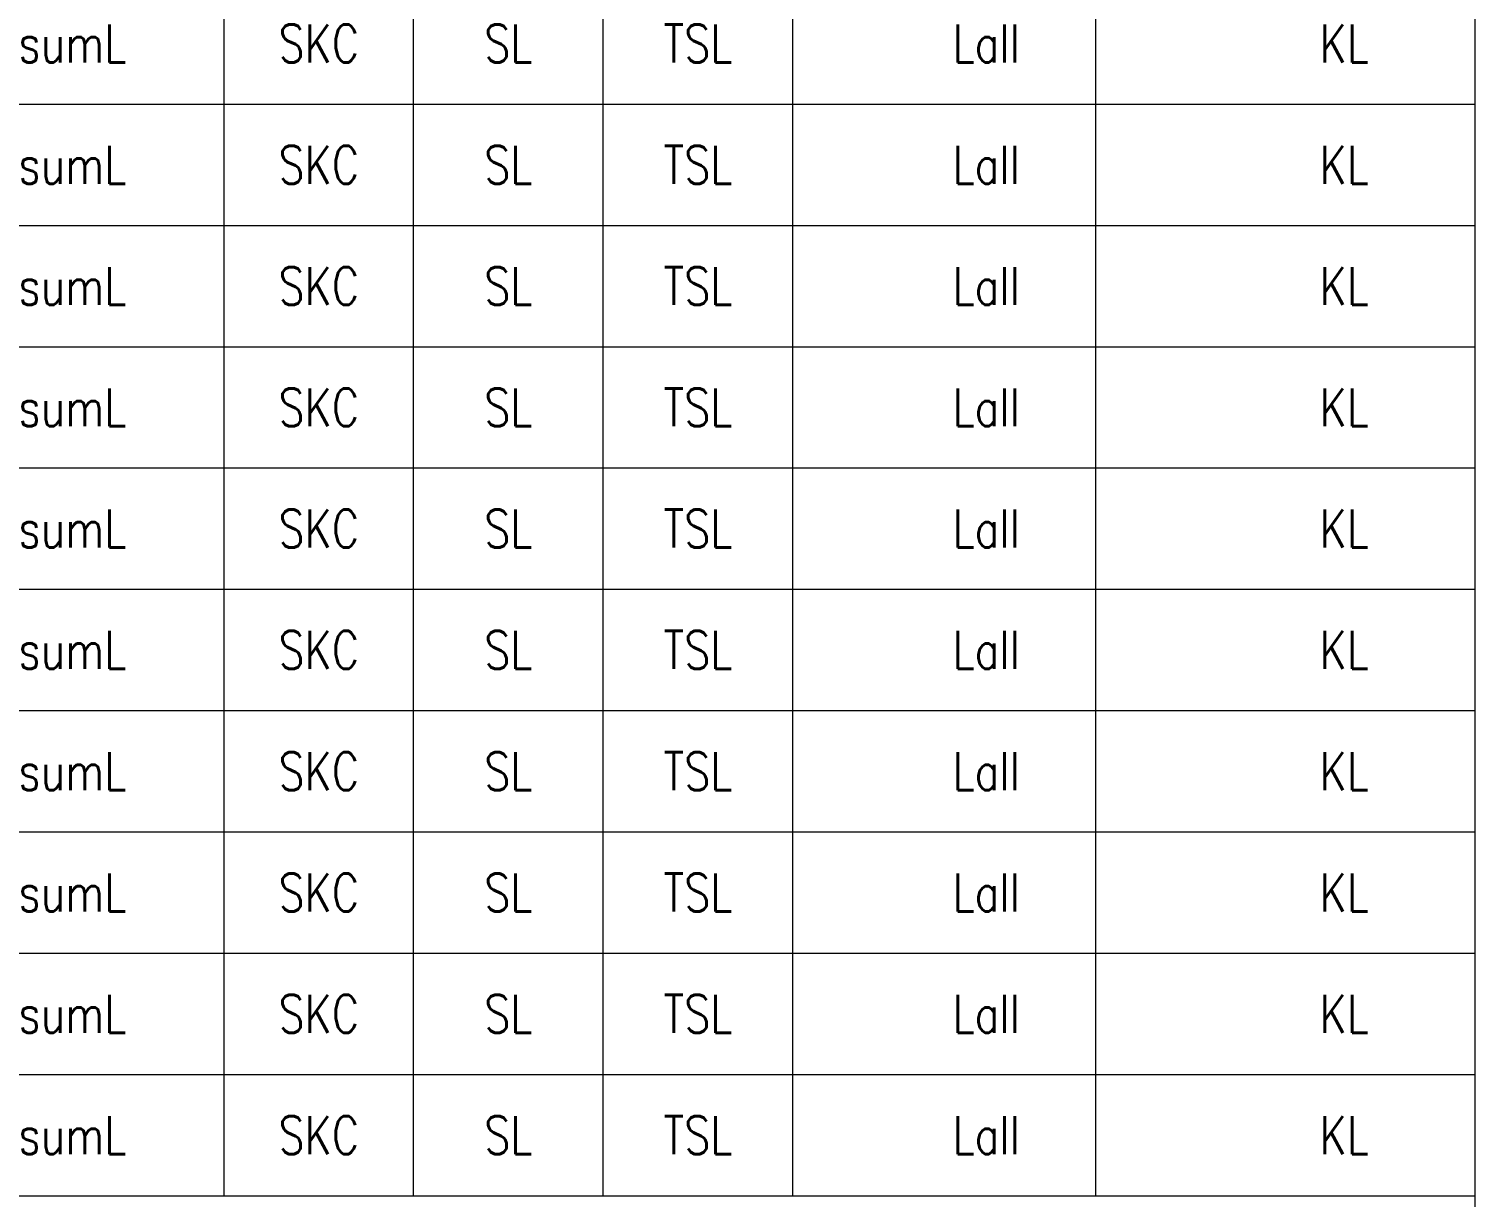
# Model space of a CAD drawing. Header units: millimetres. Extents: x -10345 to 59139, y 0 to 23011.
# Drawn here: x 19756.6 to 19852, y 5826.2 to 5903.2 of the extents above; entities that cross this region are included whole.
import ezdxf
from ezdxf.enums import TextEntityAlignment as Align

# ---------------------------------------------------------------- set-up
doc = ezdxf.new("R2010")
doc.units = ezdxf.units.MM
doc.layers.add('DCE_BaoBeTong', color=2, linetype='Continuous', lineweight=20)
doc.layers.add('Dce_text', color=2, linetype='Continuous', lineweight=30)
doc.styles.add('Dce_Text', font='simplex.shx', dxfattribs={"width": 0.8, "bigfont": 'vtxt.shx'})

# ---------------------------------------------------------------- blocks, each defined once
blk = doc.blocks.new('TK3R1')
at = {"layer": 'DCE_BaoBeTong'}
for p, q in [((110, -8), (110, 0)), ((122.5, -8), (122.5, 0)), ((135, -8), (135, 0)), ((147.5, -8), (147.5, 0)), ((167.5, -8), (167.5, 0))]:
    blk.add_line(p, q, dxfattribs=at)
blk.add_lwpolyline([(15, -8), (25, -8), (75, -8), (90, -8), (122.5, -8), (135, -8), (147.5, -8), (167.5, -8), (192.5, -8), (192.5, 0)], dxfattribs=at)
at = {"layer": 'Dce_text', "color": 2, "style": 'Dce_Text', "width": 0.8, "flags": 4}
for tag, p in [('SH', (20, -4)), ('L1', (49.795, -4)), ('DK', (82.5, -4)), ('sumL', (100, -4)), ('SKC', (116.25, -4)), ('SL', (128.75, -4))]:
    blk.add_attdef(tag, text='', height=2.5, dxfattribs=at).set_placement(p, align=Align.MIDDLE_CENTER)
blk.add_attdef('L2', text='', height=2.5, dxfattribs=at).set_placement((67.258, -4), align=Align.MIDDLE_LEFT)
at = {"layer": 'Dce_text', "color": 2, "style": 'Dce_Text', "width": 0.8}
blk.add_attdef('TSL', text='', height=2.5, dxfattribs=at).set_placement((141.25, -4), align=Align.MIDDLE_CENTER)
at = {"layer": 'Dce_text', "color": 2, "style": 'Dce_Text', "width": 0.8, "flags": 4}
for tag, p in [('Lall', (162.5, -4)), ('KL', (185.5, -4))]:
    blk.add_attdef(tag, text='', height=2.5, dxfattribs=at).set_placement(p, align=Align.MIDDLE_RIGHT)
blk = doc.blocks.new('TK5R1')
at = {"layer": 'DCE_BaoBeTong'}
for p, q in [((110, -8), (110, 0)), ((122.5, -8), (122.5, 0)), ((135, -8), (135, 0)), ((147.5, -8), (147.5, 0)), ((167.5, -8), (167.5, 0))]:
    blk.add_line(p, q, dxfattribs=at)
blk.add_lwpolyline([(15, -8), (25, -8), (75, -8), (90, -8), (122.5, -8), (135, -8), (147.5, -8), (167.5, -8), (192.5, -8), (192.5, 0)], dxfattribs=at)
at = {"layer": 'Dce_text', "color": 2, "style": 'Dce_Text', "width": 0.8, "flags": 4}
for tag, p in [('SH', (20, -4)), ('L2', (50, -4)), ('DK', (82.5, -4)), ('sumL', (100, -4)), ('SKC', (116.25, -4)), ('SL', (128.75, -4))]:
    blk.add_attdef(tag, text='', height=2.5, dxfattribs=at).set_placement(p, align=Align.MIDDLE_CENTER)
for tag, p in [('L1', (32.59, -4)), ('Lall', (162.5, -4)), ('KL', (185.5, -4))]:
    blk.add_attdef(tag, text='', height=2.5, dxfattribs=at).set_placement(p, align=Align.MIDDLE_RIGHT)
at = {"layer": 'Dce_text', "color": 2, "style": 'Dce_Text', "width": 0.8}
blk.add_attdef('TSL', text='', height=2.5, dxfattribs=at).set_placement((141.25, -4), align=Align.MIDDLE_CENTER)
blk = doc.blocks.new('TK6R1')
at = {"layer": 'DCE_BaoBeTong'}
for p, q in [((110, -8), (110, 0)), ((122.5, -8), (122.5, 0)), ((135, -8), (135, 0)), ((147.5, -8), (147.5, 0)), ((167.5, -8), (167.5, 0))]:
    blk.add_line(p, q, dxfattribs=at)
blk.add_lwpolyline([(15, -8), (25, -8), (75, -8), (90, -8), (122.5, -8), (135, -8), (147.5, -8), (167.5, -8), (192.5, -8), (192.5, 0)], dxfattribs=at)
at = {"layer": 'Dce_text', "color": 2, "style": 'Dce_Text', "width": 0.8, "flags": 4}
for tag, p in [('SH', (20, -4)), ('L1', (50, -4)), ('DK', (82.5, -4)), ('sumL', (100, -4)), ('SKC', (116.25, -4)), ('SL', (128.75, -4))]:
    blk.add_attdef(tag, text='', height=2.5, dxfattribs=at).set_placement(p, align=Align.MIDDLE_CENTER)
blk.add_attdef('L2', text='', height=2.5, dxfattribs=at).set_placement((67.456, -4), align=Align.MIDDLE_LEFT)
at = {"layer": 'Dce_text', "color": 2, "style": 'Dce_Text', "width": 0.8}
blk.add_attdef('TSL', text='', height=2.5, dxfattribs=at).set_placement((141.25, -4), align=Align.MIDDLE_CENTER)
at = {"layer": 'Dce_text', "color": 2, "style": 'Dce_Text', "width": 0.8, "flags": 4}
for tag, p in [('Lall', (162.5, -4)), ('KL', (185.5, -4))]:
    blk.add_attdef(tag, text='', height=2.5, dxfattribs=at).set_placement(p, align=Align.MIDDLE_RIGHT)
blk = doc.blocks.new('TK2R1')
at = {"layer": 'DCE_BaoBeTong'}
for p, q in [((110, -8), (110, 0)), ((122.5, -8), (122.5, 0)), ((135, -8), (135, 0)), ((147.5, -8), (147.5, 0)), ((167.5, -8), (167.5, 0))]:
    blk.add_line(p, q, dxfattribs=at)
blk.add_lwpolyline([(15, -8), (25, -8), (75, -8), (90, -8), (122.5, -8), (135, -8), (147.5, -8), (167.5, -8), (192.5, -8), (192.5, 0)], dxfattribs=at)
at = {"layer": 'Dce_text', "color": 2, "style": 'Dce_Text', "width": 0.8, "flags": 4}
for tag, p in [('SH', (20, -4)), ('DK', (82.5, -4)), ('sumL', (100, -4)), ('SKC', (116.25, -4)), ('SL', (128.75, -4)), ('L2', (50, -4.259))]:
    blk.add_attdef(tag, text='', height=2.5, dxfattribs=at).set_placement(p, align=Align.MIDDLE_CENTER)
for tag, p in [('L1', (33.18, -4)), ('Lall', (162.5, -4)), ('KL', (185.5, -4))]:
    blk.add_attdef(tag, text='', height=2.5, dxfattribs=at).set_placement(p, align=Align.MIDDLE_RIGHT)
at = {"layer": 'Dce_text', "color": 2, "style": 'Dce_Text', "width": 0.8}
blk.add_attdef('TSL', text='', height=2.5, dxfattribs=at).set_placement((141.25, -4), align=Align.MIDDLE_CENTER)
blk = doc.blocks.new('TK1R1')
at = {"layer": 'DCE_BaoBeTong'}
for p, q in [((110, -8), (110, 0)), ((122.5, -8), (122.5, 0)), ((135, -8), (135, 0)), ((147.5, -8), (147.5, 0)), ((167.5, -8), (167.5, 0))]:
    blk.add_line(p, q, dxfattribs=at)
blk.add_lwpolyline([(15, -8), (25, -8), (75, -8), (90, -8), (122.5, -8), (135, -8), (147.5, -8), (167.5, -8), (192.5, -8), (192.5, 0)], dxfattribs=at)
at = {"layer": 'Dce_text', "color": 2, "style": 'Dce_Text', "width": 0.8, "flags": 4}
for tag, p in [('SH', (20, -4)), ('L', (50, -4)), ('DK', (82.5, -4)), ('sumL', (100, -4)), ('SKC', (116.25, -4)), ('SL', (128.75, -4))]:
    blk.add_attdef(tag, text='', height=2.5, dxfattribs=at).set_placement(p, align=Align.MIDDLE_CENTER)
at = {"layer": 'Dce_text', "color": 2, "style": 'Dce_Text', "width": 0.8}
blk.add_attdef('TSL', text='', height=2.5, dxfattribs=at).set_placement((141.25, -4), align=Align.MIDDLE_CENTER)
at = {"layer": 'Dce_text', "color": 2, "style": 'Dce_Text', "width": 0.8, "flags": 4}
for tag, p in [('Lall', (162.5, -4)), ('KL', (185.5, -4))]:
    blk.add_attdef(tag, text='', height=2.5, dxfattribs=at).set_placement(p, align=Align.MIDDLE_RIGHT)
blk = doc.blocks.new('TK7')
at = {"layer": 'DCE_BaoBeTong'}
for p, q in [((0, -8), (0, 0)), ((110, -8), (110, 0)), ((122.5, -8), (122.5, 0)), ((135, -8), (135, 0)), ((147.5, -8), (147.5, 0)), ((167.5, -8), (167.5, 0))]:
    blk.add_line(p, q, dxfattribs=at)
blk.add_lwpolyline([(15, -8), (25, -8), (75, -8), (90, -8), (122.5, -8), (135, -8), (147.5, -8), (167.5, -8), (192.5, -8), (192.5, 0)], dxfattribs=at)
at = {"layer": 'Dce_text', "color": 2, "style": 'Dce_Text', "width": 0.8, "flags": 4}
for tag, p in [('SH', (20, -4)), ('L2', (50, -4)), ('DK', (82.5, -4)), ('sumL', (100, -4)), ('SKC', (116.25, -4)), ('SL', (128.75, -4))]:
    blk.add_attdef(tag, text='', height=2.5, dxfattribs=at).set_placement(p, align=Align.MIDDLE_CENTER)
for tag, p in [('L1', (32.684, -4)), ('Lall', (162.5, -4)), ('KL', (185.5, -4))]:
    blk.add_attdef(tag, text='', height=2.5, dxfattribs=at).set_placement(p, align=Align.MIDDLE_RIGHT)
blk.add_attdef('L3', text='', height=2.5, dxfattribs=at).set_placement((67.533, -4), align=Align.MIDDLE_LEFT)
at = {"layer": 'Dce_text', "color": 2, "style": 'Dce_Text', "width": 0.8}
blk.add_attdef('TSL', text='', height=2.5, dxfattribs=at).set_placement((141.25, -4), align=Align.MIDDLE_CENTER)
blk = doc.blocks.new('TK8')
at = {"layer": 'DCE_BaoBeTong'}
for p, q in [((0, -8), (0, 0)), ((110, -8), (110, 0)), ((122.5, -8), (122.5, 0)), ((135, -8), (135, 0)), ((147.5, -8), (147.5, 0)), ((167.5, -8), (167.5, 0))]:
    blk.add_line(p, q, dxfattribs=at)
blk.add_lwpolyline([(15, -8), (25, -8), (75, -8), (90, -8), (122.5, -8), (135, -8), (147.5, -8), (167.5, -8), (192.5, -8), (192.5, 0)], dxfattribs=at)
at = {"layer": 'Dce_text', "color": 2, "style": 'Dce_Text', "width": 0.8, "flags": 4}
for tag, p in [('SH', (20, -4)), ('L', (49.792, -4)), ('DK', (82.5, -4)), ('sumL', (100, -4)), ('SKC', (116.25, -4)), ('SL', (128.75, -4))]:
    blk.add_attdef(tag, text='', height=2.5, dxfattribs=at).set_placement(p, align=Align.MIDDLE_CENTER)
at = {"layer": 'Dce_text', "color": 2, "style": 'Dce_Text', "width": 0.8}
blk.add_attdef('TSL', text='', height=2.5, dxfattribs=at).set_placement((141.25, -4), align=Align.MIDDLE_CENTER)
at = {"layer": 'Dce_text', "color": 2, "style": 'Dce_Text', "width": 0.8, "flags": 4}
for tag, p in [('Lall', (162.5, -4)), ('KL', (185.5, -4))]:
    blk.add_attdef(tag, text='', height=2.5, dxfattribs=at).set_placement(p, align=Align.MIDDLE_RIGHT)
at = {"layer": 'Dce_text', "color": 2, "style": 'Dce_Text', "width": 0.8}
blk.add_attdef('M1', text='', height=2.5, dxfattribs=at).set_placement((32.502, -4.356), align=Align.MIDDLE_RIGHT)
blk.add_attdef('M2', text='', height=2.5, dxfattribs=at).set_placement((67.686, -4.356), align=Align.MIDDLE_LEFT)
blk = doc.blocks.new('TK9')
at = {"layer": 'DCE_BaoBeTong'}
for p, q in [((0, -8), (0, 0)), ((110, -8), (110, 0)), ((122.5, -8), (122.5, 0)), ((135, -8), (135, 0)), ((147.5, -8), (147.5, 0)), ((167.5, -8), (167.5, 0))]:
    blk.add_line(p, q, dxfattribs=at)
blk.add_lwpolyline([(15, -8), (25, -8), (75, -8), (90, -8), (122.5, -8), (135, -8), (147.5, -8), (167.5, -8), (192.5, -8), (192.5, 0)], dxfattribs=at)
at = {"layer": 'Dce_text', "color": 2, "style": 'Dce_Text', "width": 0.8, "flags": 4}
for tag, p in [('SH', (20, -4)), ('DK', (82.5, -4)), ('sumL', (100, -4)), ('SKC', (116.25, -4)), ('SL', (128.75, -4))]:
    blk.add_attdef(tag, text='', height=2.5, dxfattribs=at).set_placement(p, align=Align.MIDDLE_CENTER)
at = {"layer": 'Dce_text', "color": 2, "style": 'Dce_Text', "width": 0.8}
for tag, p in [('L1', (49.341, -3.756)), ('TSL', (141.25, -4))]:
    blk.add_attdef(tag, text='', height=2.5, dxfattribs=at).set_placement(p, align=Align.MIDDLE_CENTER)
blk.add_attdef('L2', text='', height=2.5, dxfattribs=at).set_placement((58.471, -3.756), align=Align.MIDDLE_LEFT)
at = {"layer": 'Dce_text', "color": 2, "style": 'Dce_Text', "width": 0.8, "flags": 4}
for tag, p in [('Lall', (162.5, -4)), ('KL', (185.5, -4))]:
    blk.add_attdef(tag, text='', height=2.5, dxfattribs=at).set_placement(p, align=Align.MIDDLE_RIGHT)
at = {"layer": 'Dce_text', "color": 2, "style": 'Dce_Text', "width": 0.8}
blk.add_attdef('M', text='', height=2.5, dxfattribs=at).set_placement((38.779, -5.468), align=Align.MIDDLE_RIGHT)
blk = doc.blocks.new('TK10')
at = {"layer": 'DCE_BaoBeTong'}
blk.add_line((0, -8), (0, 0), dxfattribs=at)
at = {"layer": 'Dce_text', "color": 2, "style": 'Dce_Text', "width": 0.8}
for tag, rotation, p in [('L2', 330, (41.892, -2.602)), ('L4', 30, (57.941, -2.571))]:
    blk.add_attdef(tag, text='', height=2.5, rotation=rotation, dxfattribs=at).set_placement(p, align=Align.MIDDLE_CENTER)
at = {"layer": 'Dce_text', "color": 2, "style": 'Dce_Text', "width": 0.8, "flags": 4}
for tag, p in [('SH', (20, -4)), ('DK', (82.5, -4)), ('sumL', (100, -4)), ('SKC', (116.25, -4)), ('SL', (128.75, -4))]:
    blk.add_attdef(tag, text='', height=2.5, dxfattribs=at).set_placement(p, align=Align.MIDDLE_CENTER)
at = {"layer": 'Dce_text', "color": 2, "style": 'Dce_Text', "width": 0.8}
for tag, p in [('L3', (50, -3.801)), ('TSL', (141.25, -4))]:
    blk.add_attdef(tag, text='', height=2.5, dxfattribs=at).set_placement(p, align=Align.MIDDLE_CENTER)
at = {"layer": 'Dce_text', "color": 2, "style": 'Dce_Text', "width": 0.8, "flags": 4}
for tag, p in [('Lall', (162.5, -4)), ('KL', (185.5, -4))]:
    blk.add_attdef(tag, text='', height=2.5, dxfattribs=at).set_placement(p, align=Align.MIDDLE_RIGHT)
at = {"layer": 'Dce_text', "color": 2, "style": 'Dce_Text', "width": 0.8}
blk.add_attdef('L1', text='', height=2.5, dxfattribs=at).set_placement((35.631, -4.476), align=Align.MIDDLE_RIGHT)
blk.add_attdef('L5', text='', height=2.5, dxfattribs=at).set_placement((64.274, -4.476), align=Align.MIDDLE_LEFT)
blk = doc.blocks.new('TK11')
at = {"layer": 'DCE_BaoBeTong'}
blk.add_line((0, -8), (0, 0), dxfattribs=at)
at = {"layer": 'Dce_text', "color": 2, "style": 'Dce_Text', "width": 0.8}
blk.add_attdef('L2', text='', height=2.5, rotation=336, dxfattribs=at).set_placement((49.151, -2.526), align=Align.MIDDLE_CENTER)
at = {"layer": 'Dce_text', "color": 2, "style": 'Dce_Text', "width": 0.8, "flags": 4}
for tag, p in [('SH', (20, -4)), ('DK', (82.5, -4)), ('sumL', (100, -4)), ('SKC', (116.25, -4)), ('SL', (128.75, -4))]:
    blk.add_attdef(tag, text='', height=2.5, dxfattribs=at).set_placement(p, align=Align.MIDDLE_CENTER)
at = {"layer": 'Dce_text', "color": 2, "style": 'Dce_Text', "width": 0.8}
for tag, p in [('L3', (60.245, -3.801)), ('TSL', (141.25, -4))]:
    blk.add_attdef(tag, text='', height=2.5, dxfattribs=at).set_placement(p, align=Align.MIDDLE_CENTER)
at = {"layer": 'Dce_text', "color": 2, "style": 'Dce_Text', "width": 0.8, "flags": 4}
for tag, p in [('Lall', (162.5, -4)), ('KL', (185.5, -4))]:
    blk.add_attdef(tag, text='', height=2.5, dxfattribs=at).set_placement(p, align=Align.MIDDLE_RIGHT)
at = {"layer": 'Dce_text', "color": 2, "style": 'Dce_Text', "width": 0.8}
blk.add_attdef('L1', text='', height=2.5, dxfattribs=at).set_placement((40.549, -4.476), align=Align.MIDDLE_RIGHT)
blk = doc.blocks.new('TK12')
at = {"layer": 'DCE_BaoBeTong'}
blk.add_line((0, -8), (0, 0), dxfattribs=at)
at = {"layer": 'Dce_text', "color": 2, "style": 'Dce_Text', "width": 0.8}
blk.add_attdef('L3', text='', height=2.5, rotation=338, dxfattribs=at).set_placement((60.534, -2.803), align=Align.MIDDLE_CENTER)
at = {"layer": 'Dce_text', "color": 2, "style": 'Dce_Text', "width": 0.8, "flags": 4}
for tag, p in [('SH', (20, -4)), ('DK', (82.5, -4)), ('sumL', (100, -4)), ('SKC', (116.25, -4)), ('SL', (128.75, -4))]:
    blk.add_attdef(tag, text='', height=2.5, dxfattribs=at).set_placement(p, align=Align.MIDDLE_CENTER)
at = {"layer": 'Dce_text', "color": 2, "style": 'Dce_Text', "width": 0.8}
for tag, p in [('L2', (45.765, -4.001)), ('TSL', (141.25, -4))]:
    blk.add_attdef(tag, text='', height=2.5, dxfattribs=at).set_placement(p, align=Align.MIDDLE_CENTER)
at = {"layer": 'Dce_text', "color": 2, "style": 'Dce_Text', "width": 0.8, "flags": 4}
for tag, p in [('Lall', (162.5, -4)), ('KL', (185.5, -4))]:
    blk.add_attdef(tag, text='', height=2.5, dxfattribs=at).set_placement(p, align=Align.MIDDLE_RIGHT)
at = {"layer": 'Dce_text', "color": 2, "style": 'Dce_Text', "width": 0.8}
blk.add_attdef('L1', text='', height=2.5, dxfattribs=at).set_placement((37.261, -4.267), align=Align.MIDDLE_RIGHT)
blk = doc.blocks.new('TK13')
at = {"layer": 'DCE_BaoBeTong'}
blk.add_line((0, -8), (0, 0), dxfattribs=at)
at = {"layer": 'Dce_text', "color": 2, "style": 'Dce_Text', "width": 0.8, "flags": 4}
for tag, p in [('L', (50, -2.377)), ('SH', (20, -4)), ('DK', (82.5, -4)), ('sumL', (100, -4)), ('SKC', (116.25, -4)), ('SL', (128.75, -4))]:
    blk.add_attdef(tag, text='', height=2.5, dxfattribs=at).set_placement(p, align=Align.MIDDLE_CENTER)
at = {"layer": 'Dce_text', "color": 2, "style": 'Dce_Text', "width": 0.8}
blk.add_attdef('M1', text='', height=2.5, dxfattribs=at).set_placement((33.564, -4.019), align=Align.MIDDLE_RIGHT)
blk.add_attdef('TSL', text='', height=2.5, dxfattribs=at).set_placement((141.25, -4), align=Align.MIDDLE_CENTER)
at = {"layer": 'Dce_text', "color": 2, "style": 'Dce_Text', "width": 0.8, "flags": 4}
for tag, p in [('Lall', (162.5, -4)), ('KL', (185.5, -4))]:
    blk.add_attdef(tag, text='', height=2.5, dxfattribs=at).set_placement(p, align=Align.MIDDLE_RIGHT)
at = {"layer": 'Dce_text', "color": 2, "style": 'Dce_Text', "width": 0.8}
blk.add_attdef('M2', text='', height=2.5, dxfattribs=at).set_placement((67.233, -4.374), align=Align.MIDDLE_LEFT)
blk = doc.blocks.new('TK14')
at = {"layer": 'DCE_BaoBeTong'}
blk.add_line((0, -8), (0, 0), dxfattribs=at)
at = {"layer": 'Dce_text', "color": 2, "style": 'Dce_Text', "width": 0.8, "flags": 4}
for tag, p in [('SH', (20, -4)), ('DK', (82.5, -4)), ('sumL', (100, -4)), ('SKC', (116.25, -4)), ('SL', (128.75, -4))]:
    blk.add_attdef(tag, text='', height=2.5, dxfattribs=at).set_placement(p, align=Align.MIDDLE_CENTER)
at = {"layer": 'Dce_text', "color": 2, "style": 'Dce_Text', "width": 0.8}
blk.add_attdef('L1', text='', height=2.5, dxfattribs=at).set_placement((35.226, -3.831), align=Align.MIDDLE_RIGHT)
for tag, p in [('L2', (42.865, -3.565)), ('TSL', (141.25, -4))]:
    blk.add_attdef(tag, text='', height=2.5, dxfattribs=at).set_placement(p, align=Align.MIDDLE_CENTER)
at = {"layer": 'Dce_text', "color": 2, "style": 'Dce_Text', "width": 0.8, "flags": 4}
for tag, p in [('Lall', (162.5, -4)), ('KL', (185.5, -4))]:
    blk.add_attdef(tag, text='', height=2.5, dxfattribs=at).set_placement(p, align=Align.MIDDLE_RIGHT)
at = {"layer": 'Dce_text', "color": 2, "style": 'Dce_Text', "width": 0.8}
blk.add_attdef('L3', text='', height=2.5, rotation=347, dxfattribs=at).set_placement((54.919, -4.585), align=Align.MIDDLE_CENTER)
blk.add_attdef('L4', text='', height=2.5, dxfattribs=at).set_placement((64.43, -5.331), align=Align.MIDDLE_LEFT)
blk = doc.blocks.new('TK15')
at = {"layer": 'DCE_BaoBeTong'}
blk.add_line((0, -8), (0, 0), dxfattribs=at)
at = {"layer": 'Dce_text', "color": 2, "style": 'Dce_Text', "width": 0.8}
blk.add_attdef('L3', text='', height=2.5, rotation=338, dxfattribs=at).set_placement((56.407, -2.803), align=Align.MIDDLE_CENTER)
at = {"layer": 'Dce_text', "color": 2, "style": 'Dce_Text', "width": 0.8, "flags": 4}
for tag, p in [('SH', (20, -4)), ('DK', (82.5, -4)), ('sumL', (100, -4)), ('SKC', (116.25, -4)), ('SL', (128.75, -4))]:
    blk.add_attdef(tag, text='', height=2.5, dxfattribs=at).set_placement(p, align=Align.MIDDLE_CENTER)
at = {"layer": 'Dce_text', "color": 2, "style": 'Dce_Text', "width": 0.8}
for tag, p in [('L2', (42.468, -4.001)), ('TSL', (141.25, -4)), ('L4', (65.226, -4.554))]:
    blk.add_attdef(tag, text='', height=2.5, dxfattribs=at).set_placement(p, align=Align.MIDDLE_CENTER)
at = {"layer": 'Dce_text', "color": 2, "style": 'Dce_Text', "width": 0.8, "flags": 4}
for tag, p in [('Lall', (162.5, -4)), ('KL', (185.5, -4))]:
    blk.add_attdef(tag, text='', height=2.5, dxfattribs=at).set_placement(p, align=Align.MIDDLE_RIGHT)
at = {"layer": 'Dce_text', "color": 2, "style": 'Dce_Text', "width": 0.8}
blk.add_attdef('L1', text='', height=2.5, dxfattribs=at).set_placement((35.337, -4.267), align=Align.MIDDLE_RIGHT)
blk = doc.blocks.new('TK8A')
at = {"layer": 'DCE_BaoBeTong'}
blk.add_line((0, -8), (0, 0), dxfattribs=at)
at = {"layer": 'Dce_text', "color": 2, "style": 'Dce_Text', "width": 0.8, "flags": 4}
for tag, p in [('SH', (20, -4)), ('DK', (82.5, -4)), ('sumL', (100, -4)), ('SKC', (116.25, -4)), ('SL', (128.75, -4))]:
    blk.add_attdef(tag, text='', height=2.5, dxfattribs=at).set_placement(p, align=Align.MIDDLE_CENTER)
at = {"layer": 'Dce_text', "color": 2, "style": 'Dce_Text', "width": 0.8}
blk.add_attdef('M', text='', height=2.5, dxfattribs=at).set_placement((32.856, -3.793), align=Align.MIDDLE_RIGHT)
for tag, p in [('L1', (49.987, -3.793)), ('L2', (68.289, -3.793)), ('TSL', (141.25, -4))]:
    blk.add_attdef(tag, text='', height=2.5, dxfattribs=at).set_placement(p, align=Align.MIDDLE_CENTER)
at = {"layer": 'Dce_text', "color": 2, "style": 'Dce_Text', "width": 0.8, "flags": 4}
for tag, p in [('Lall', (162.5, -4)), ('KL', (185.5, -4))]:
    blk.add_attdef(tag, text='', height=2.5, dxfattribs=at).set_placement(p, align=Align.MIDDLE_RIGHT)
blk = doc.blocks.new('TK8B')
at = {"layer": 'DCE_BaoBeTong'}
blk.add_line((0, -8), (0, 0), dxfattribs=at)
at = {"layer": 'Dce_text', "color": 2, "style": 'Dce_Text', "width": 0.8, "flags": 4}
for tag, p in [('SH', (20, -4)), ('L', (49.792, -4)), ('DK', (82.5, -4)), ('sumL', (100, -4)), ('SKC', (116.25, -4)), ('SL', (128.75, -4))]:
    blk.add_attdef(tag, text='', height=2.5, dxfattribs=at).set_placement(p, align=Align.MIDDLE_CENTER)
at = {"layer": 'Dce_text', "color": 2, "style": 'Dce_Text', "width": 0.8}
blk.add_attdef('TSL', text='', height=2.5, dxfattribs=at).set_placement((141.25, -4), align=Align.MIDDLE_CENTER)
at = {"layer": 'Dce_text', "color": 2, "style": 'Dce_Text', "width": 0.8, "flags": 4}
for tag, p in [('Lall', (162.5, -4)), ('KL', (185.5, -4))]:
    blk.add_attdef(tag, text='', height=2.5, dxfattribs=at).set_placement(p, align=Align.MIDDLE_RIGHT)
at = {"layer": 'Dce_text', "color": 2, "style": 'Dce_Text', "width": 0.8}
blk.add_attdef('M1', text='', height=2.5, dxfattribs=at).set_placement((32.502, -4.356), align=Align.MIDDLE_RIGHT)
blk.add_attdef('M2', text='', height=2.5, dxfattribs=at).set_placement((67.686, -4.356), align=Align.MIDDLE_LEFT)
blk = doc.blocks.new('TK4R1')
at = {"layer": 'DCE_BaoBeTong'}
for p, q in [((110, -8), (110, 0)), ((122.5, -8), (122.5, 0)), ((135, -8), (135, 0)), ((147.5, -8), (147.5, 0)), ((167.5, -8), (167.5, 0))]:
    blk.add_line(p, q, dxfattribs=at)
blk.add_lwpolyline([(15, -8), (25, -8), (75, -8), (90, -8), (122.5, -8), (135, -8), (147.5, -8), (167.5, -8), (192.5, -8), (192.5, 0)], dxfattribs=at)
at = {"layer": 'Dce_text', "color": 2, "style": 'Dce_Text', "width": 0.8, "flags": 4}
for tag, p in [('SH', (20, -4)), ('L2', (40.672, -3.225)), ('DK', (82.5, -4)), ('sumL', (100, -4)), ('SKC', (116.25, -4)), ('SL', (128.75, -4))]:
    blk.add_attdef(tag, text='', height=2.5, dxfattribs=at).set_placement(p, align=Align.MIDDLE_CENTER)
for tag, p in [('L1', (31.925, -3.225)), ('Lall', (162.5, -4)), ('KL', (185.5, -4))]:
    blk.add_attdef(tag, text='', height=2.5, dxfattribs=at).set_placement(p, align=Align.MIDDLE_RIGHT)
at = {"layer": 'Dce_text', "color": 2, "style": 'Dce_Text', "width": 0.8}
for tag, p in [('TSL', (141.25, -4)), ('L4', (59.112, -5.328))]:
    blk.add_attdef(tag, text='', height=2.5, dxfattribs=at).set_placement(p, align=Align.MIDDLE_CENTER)
at = {"layer": 'Dce_text', "color": 2, "style": 'Dce_Text', "width": 0.8, "flags": 4}
blk.add_attdef('L3', text='', height=2.5, dxfattribs=at).set_placement((47.286, -5.328), align=Align.MIDDLE_LEFT)
at = {"layer": 'Dce_text', "color": 2, "style": 'Dce_Text', "width": 0.8}
blk.add_attdef('L5', text='', height=2.5, dxfattribs=at).set_placement((67.485, -5.328), align=Align.MIDDLE_LEFT)
blk = doc.blocks.new('TK7R1')
at = {"layer": 'DCE_BaoBeTong'}
for p, q in [((110, -8), (110, 0)), ((122.5, -8), (122.5, 0)), ((135, -8), (135, 0)), ((147.5, -8), (147.5, 0)), ((167.5, -8), (167.5, 0))]:
    blk.add_line(p, q, dxfattribs=at)
blk.add_lwpolyline([(15, -8), (25, -8), (75, -8), (90, -8), (122.5, -8), (135, -8), (147.5, -8), (167.5, -8), (192.5, -8), (192.5, 0)], dxfattribs=at)
at = {"layer": 'Dce_text', "color": 2, "style": 'Dce_Text', "width": 0.8, "flags": 4}
blk.add_attdef('L3', text='', height=2.5, dxfattribs=at).set_placement((47.446, -2.72), align=Align.MIDDLE_LEFT)
at = {"layer": 'Dce_text', "color": 2, "style": 'Dce_Text', "width": 0.8}
for tag, p in [('L4', (59.112, -2.72)), ('TSL', (141.25, -4))]:
    blk.add_attdef(tag, text='', height=2.5, dxfattribs=at).set_placement(p, align=Align.MIDDLE_CENTER)
blk.add_attdef('L5', text='', height=2.5, dxfattribs=at).set_placement((67.485, -2.72), align=Align.MIDDLE_LEFT)
at = {"layer": 'Dce_text', "color": 2, "style": 'Dce_Text', "width": 0.8, "flags": 4}
for tag, p in [('SH', (20, -4)), ('DK', (82.5, -4)), ('sumL', (100, -4)), ('SKC', (116.25, -4)), ('SL', (128.75, -4)), ('L2', (40.672, -4.835))]:
    blk.add_attdef(tag, text='', height=2.5, dxfattribs=at).set_placement(p, align=Align.MIDDLE_CENTER)
for tag, p in [('Lall', (162.5, -4)), ('KL', (185.5, -4)), ('L1', (31.925, -4.835))]:
    blk.add_attdef(tag, text='', height=2.5, dxfattribs=at).set_placement(p, align=Align.MIDDLE_RIGHT)
blk = doc.blocks.new('Block_ALL')
ref = blk.add_blockref('TK7', (19659.471, 5906.292))
ref.add_attrib('sumL', 'sumL', dxfattribs={"layer": 'Dce_text', "color": 2, "height": 2.5, "style": 'Dce_Text', "width": 0.8}).set_placement((19759.471, 5902.292), align=Align.MIDDLE_CENTER)
ref.add_attrib('SL', 'SL', dxfattribs={"layer": 'Dce_text', "color": 2, "height": 2.5, "style": 'Dce_Text', "width": 0.8}).set_placement((19788.221, 5902.292), align=Align.MIDDLE_CENTER)
ref.add_attrib('SKC', 'SKC', dxfattribs={"layer": 'Dce_text', "color": 2, "height": 2.5, "style": 'Dce_Text', "width": 0.8}).set_placement((19775.721, 5902.292), align=Align.MIDDLE_CENTER)
ref.add_attrib('Lall', 'Lall', dxfattribs={"layer": 'Dce_text', "color": 2, "height": 2.5, "style": 'Dce_Text', "width": 0.8}).set_placement((19821.971, 5902.292), align=Align.MIDDLE_RIGHT)
ref.add_attrib('KL', 'KL', dxfattribs={"layer": 'Dce_text', "color": 2, "height": 2.5, "style": 'Dce_Text', "width": 0.8}).set_placement((19844.971, 5902.292), align=Align.MIDDLE_RIGHT)
ref.add_attrib('TSL', 'TSL', dxfattribs={"layer": 'Dce_text', "color": 2, "height": 2.5, "style": 'Dce_Text', "width": 0.8}).set_placement((19800.721, 5902.292), align=Align.MIDDLE_CENTER)
for name, p in [('TK7', (19851.971, 5906.292)), ('TK8', (19851.971, 5898.292)), ('TK8A', (19851.971, 5890.292)), ('TK8B', (19851.971, 5882.292)), ('TK9', (19851.971, 5874.292)), ('TK10', (19851.971, 5866.292)), ('TK11', (19851.971, 5858.292)), ('TK12', (19851.971, 5850.292)), ('TK13', (19851.971, 5842.292)), ('TK14', (19851.971, 5834.292)), ('TK15', (19851.971, 5826.292))]:
    blk.add_blockref(name, p)
ref = blk.add_blockref('TK8', (19659.471, 5898.292))
ref.add_attrib('KL', 'KL', dxfattribs={"layer": 'Dce_text', "color": 2, "height": 2.5, "style": 'Dce_Text', "width": 0.8}).set_placement((19844.971, 5894.292), align=Align.MIDDLE_RIGHT)
ref.add_attrib('Lall', 'Lall', dxfattribs={"layer": 'Dce_text', "color": 2, "height": 2.5, "style": 'Dce_Text', "width": 0.8}).set_placement((19821.971, 5894.292), align=Align.MIDDLE_RIGHT)
ref.add_attrib('SKC', 'SKC', dxfattribs={"layer": 'Dce_text', "color": 2, "height": 2.5, "style": 'Dce_Text', "width": 0.8}).set_placement((19775.721, 5894.292), align=Align.MIDDLE_CENTER)
ref.add_attrib('SL', 'SL', dxfattribs={"layer": 'Dce_text', "color": 2, "height": 2.5, "style": 'Dce_Text', "width": 0.8}).set_placement((19788.221, 5894.292), align=Align.MIDDLE_CENTER)
ref.add_attrib('sumL', 'sumL', dxfattribs={"layer": 'Dce_text', "color": 2, "height": 2.5, "style": 'Dce_Text', "width": 0.8}).set_placement((19759.471, 5894.292), align=Align.MIDDLE_CENTER)
ref.add_attrib('TSL', 'TSL', dxfattribs={"layer": 'Dce_text', "color": 2, "height": 2.5, "style": 'Dce_Text', "width": 0.8}).set_placement((19800.721, 5894.292), align=Align.MIDDLE_CENTER)
ref = blk.add_blockref('TK9', (19659.471, 5890.292))
ref.add_attrib('sumL', 'sumL', dxfattribs={"layer": 'Dce_text', "color": 2, "height": 2.5, "style": 'Dce_Text', "width": 0.8}).set_placement((19759.471, 5886.292), align=Align.MIDDLE_CENTER)
ref.add_attrib('SL', 'SL', dxfattribs={"layer": 'Dce_text', "color": 2, "height": 2.5, "style": 'Dce_Text', "width": 0.8}).set_placement((19788.221, 5886.292), align=Align.MIDDLE_CENTER)
ref.add_attrib('SKC', 'SKC', dxfattribs={"layer": 'Dce_text', "color": 2, "height": 2.5, "style": 'Dce_Text', "width": 0.8}).set_placement((19775.721, 5886.292), align=Align.MIDDLE_CENTER)
ref.add_attrib('Lall', 'Lall', dxfattribs={"layer": 'Dce_text', "color": 2, "height": 2.5, "style": 'Dce_Text', "width": 0.8}).set_placement((19821.971, 5886.292), align=Align.MIDDLE_RIGHT)
ref.add_attrib('KL', 'KL', dxfattribs={"layer": 'Dce_text', "color": 2, "height": 2.5, "style": 'Dce_Text', "width": 0.8}).set_placement((19844.971, 5886.292), align=Align.MIDDLE_RIGHT)
ref.add_attrib('TSL', 'TSL', dxfattribs={"layer": 'Dce_text', "color": 2, "height": 2.5, "style": 'Dce_Text', "width": 0.8}).set_placement((19800.721, 5886.292), align=Align.MIDDLE_CENTER)
ref = blk.add_blockref('TK1R1', (19659.471, 5882.292))
ref.add_attrib('KL', 'KL', dxfattribs={"layer": 'Dce_text', "color": 2, "height": 2.5, "style": 'Dce_Text', "width": 0.8}).set_placement((19844.971, 5878.292), align=Align.MIDDLE_RIGHT)
ref.add_attrib('Lall', 'Lall', dxfattribs={"layer": 'Dce_text', "color": 2, "height": 2.5, "style": 'Dce_Text', "width": 0.8}).set_placement((19821.971, 5878.292), align=Align.MIDDLE_RIGHT)
ref.add_attrib('SKC', 'SKC', dxfattribs={"layer": 'Dce_text', "color": 2, "height": 2.5, "style": 'Dce_Text', "width": 0.8}).set_placement((19775.721, 5878.292), align=Align.MIDDLE_CENTER)
ref.add_attrib('SL', 'SL', dxfattribs={"layer": 'Dce_text', "color": 2, "height": 2.5, "style": 'Dce_Text', "width": 0.8}).set_placement((19788.221, 5878.292), align=Align.MIDDLE_CENTER)
ref.add_attrib('sumL', 'sumL', dxfattribs={"layer": 'Dce_text', "color": 2, "height": 2.5, "style": 'Dce_Text', "width": 0.8}).set_placement((19759.471, 5878.292), align=Align.MIDDLE_CENTER)
ref.add_attrib('TSL', 'TSL', dxfattribs={"layer": 'Dce_text', "color": 2, "height": 2.5, "style": 'Dce_Text', "width": 0.8}).set_placement((19800.721, 5878.292), align=Align.MIDDLE_CENTER)
ref = blk.add_blockref('TK2R1', (19659.471, 5874.292))
ref.add_attrib('sumL', 'sumL', dxfattribs={"layer": 'Dce_text', "color": 2, "height": 2.5, "style": 'Dce_Text', "width": 0.8}).set_placement((19759.471, 5870.292), align=Align.MIDDLE_CENTER)
ref.add_attrib('SL', 'SL', dxfattribs={"layer": 'Dce_text', "color": 2, "height": 2.5, "style": 'Dce_Text', "width": 0.8}).set_placement((19788.221, 5870.292), align=Align.MIDDLE_CENTER)
ref.add_attrib('SKC', 'SKC', dxfattribs={"layer": 'Dce_text', "color": 2, "height": 2.5, "style": 'Dce_Text', "width": 0.8}).set_placement((19775.721, 5870.292), align=Align.MIDDLE_CENTER)
ref.add_attrib('Lall', 'Lall', dxfattribs={"layer": 'Dce_text', "color": 2, "height": 2.5, "style": 'Dce_Text', "width": 0.8}).set_placement((19821.971, 5870.292), align=Align.MIDDLE_RIGHT)
ref.add_attrib('KL', 'KL', dxfattribs={"layer": 'Dce_text', "color": 2, "height": 2.5, "style": 'Dce_Text', "width": 0.8}).set_placement((19844.971, 5870.292), align=Align.MIDDLE_RIGHT)
ref.add_attrib('TSL', 'TSL', dxfattribs={"layer": 'Dce_text', "color": 2, "height": 2.5, "style": 'Dce_Text', "width": 0.8}).set_placement((19800.721, 5870.292), align=Align.MIDDLE_CENTER)
ref = blk.add_blockref('TK3R1', (19659.471, 5866.292))
ref.add_attrib('sumL', 'sumL', dxfattribs={"layer": 'Dce_text', "color": 2, "height": 2.5, "style": 'Dce_Text', "width": 0.8}).set_placement((19759.471, 5862.292), align=Align.MIDDLE_CENTER)
ref.add_attrib('SL', 'SL', dxfattribs={"layer": 'Dce_text', "color": 2, "height": 2.5, "style": 'Dce_Text', "width": 0.8}).set_placement((19788.221, 5862.292), align=Align.MIDDLE_CENTER)
ref.add_attrib('SKC', 'SKC', dxfattribs={"layer": 'Dce_text', "color": 2, "height": 2.5, "style": 'Dce_Text', "width": 0.8}).set_placement((19775.721, 5862.292), align=Align.MIDDLE_CENTER)
ref.add_attrib('Lall', 'Lall', dxfattribs={"layer": 'Dce_text', "color": 2, "height": 2.5, "style": 'Dce_Text', "width": 0.8}).set_placement((19821.971, 5862.292), align=Align.MIDDLE_RIGHT)
ref.add_attrib('KL', 'KL', dxfattribs={"layer": 'Dce_text', "color": 2, "height": 2.5, "style": 'Dce_Text', "width": 0.8}).set_placement((19844.971, 5862.292), align=Align.MIDDLE_RIGHT)
ref.add_attrib('TSL', 'TSL', dxfattribs={"layer": 'DCE_BaoBeTong', "color": 2, "height": 2.5, "style": 'Dce_Text', "width": 0.8}).set_placement((19800.721, 5862.292), align=Align.MIDDLE_CENTER)
ref = blk.add_blockref('TK4R1', (19659.471, 5858.292))
ref.add_attrib('sumL', 'sumL', dxfattribs={"layer": 'Dce_text', "color": 2, "height": 2.5, "style": 'Dce_Text', "width": 0.8}).set_placement((19759.471, 5854.292), align=Align.MIDDLE_CENTER)
ref.add_attrib('SL', 'SL', dxfattribs={"layer": 'Dce_text', "color": 2, "height": 2.5, "style": 'Dce_Text', "width": 0.8}).set_placement((19788.221, 5854.292), align=Align.MIDDLE_CENTER)
ref.add_attrib('SKC', 'SKC', dxfattribs={"layer": 'Dce_text', "color": 2, "height": 2.5, "style": 'Dce_Text', "width": 0.8}).set_placement((19775.721, 5854.292), align=Align.MIDDLE_CENTER)
ref.add_attrib('Lall', 'Lall', dxfattribs={"layer": 'Dce_text', "color": 2, "height": 2.5, "style": 'Dce_Text', "width": 0.8}).set_placement((19821.971, 5854.292), align=Align.MIDDLE_RIGHT)
ref.add_attrib('KL', 'KL', dxfattribs={"layer": 'Dce_text', "color": 2, "height": 2.5, "style": 'Dce_Text', "width": 0.8}).set_placement((19844.971, 5854.292), align=Align.MIDDLE_RIGHT)
ref.add_attrib('TSL', 'TSL', dxfattribs={"layer": 'Dce_text', "color": 2, "height": 2.5, "style": 'Dce_Text', "width": 0.8}).set_placement((19800.721, 5854.292), align=Align.MIDDLE_CENTER)
ref = blk.add_blockref('TK5R1', (19659.471, 5850.292))
ref.add_attrib('sumL', 'sumL', dxfattribs={"layer": 'Dce_text', "color": 2, "height": 2.5, "style": 'Dce_Text', "width": 0.8}).set_placement((19759.471, 5846.292), align=Align.MIDDLE_CENTER)
ref.add_attrib('SL', 'SL', dxfattribs={"layer": 'Dce_text', "color": 2, "height": 2.5, "style": 'Dce_Text', "width": 0.8}).set_placement((19788.221, 5846.292), align=Align.MIDDLE_CENTER)
ref.add_attrib('SKC', 'SKC', dxfattribs={"layer": 'Dce_text', "color": 2, "height": 2.5, "style": 'Dce_Text', "width": 0.8}).set_placement((19775.721, 5846.292), align=Align.MIDDLE_CENTER)
ref.add_attrib('Lall', 'Lall', dxfattribs={"layer": 'Dce_text', "color": 2, "height": 2.5, "style": 'Dce_Text', "width": 0.8}).set_placement((19821.971, 5846.292), align=Align.MIDDLE_RIGHT)
ref.add_attrib('KL', 'KL', dxfattribs={"layer": 'Dce_text', "color": 2, "height": 2.5, "style": 'Dce_Text', "width": 0.8}).set_placement((19844.971, 5846.292), align=Align.MIDDLE_RIGHT)
ref.add_attrib('TSL', 'TSL', dxfattribs={"layer": 'Dce_text', "color": 2, "height": 2.5, "style": 'Dce_Text', "width": 0.8}).set_placement((19800.721, 5846.292), align=Align.MIDDLE_CENTER)
ref = blk.add_blockref('TK6R1', (19659.471, 5842.292))
ref.add_attrib('sumL', 'sumL', dxfattribs={"layer": 'Dce_text', "color": 2, "height": 2.5, "style": 'Dce_Text', "width": 0.8}).set_placement((19759.471, 5838.292), align=Align.MIDDLE_CENTER)
ref.add_attrib('SL', 'SL', dxfattribs={"layer": 'Dce_text', "color": 2, "height": 2.5, "style": 'Dce_Text', "width": 0.8}).set_placement((19788.221, 5838.292), align=Align.MIDDLE_CENTER)
ref.add_attrib('SKC', 'SKC', dxfattribs={"layer": 'Dce_text', "color": 2, "height": 2.5, "style": 'Dce_Text', "width": 0.8}).set_placement((19775.721, 5838.292), align=Align.MIDDLE_CENTER)
ref.add_attrib('Lall', 'Lall', dxfattribs={"layer": 'Dce_text', "color": 2, "height": 2.5, "style": 'Dce_Text', "width": 0.8}).set_placement((19821.971, 5838.292), align=Align.MIDDLE_RIGHT)
ref.add_attrib('KL', 'KL', dxfattribs={"layer": 'Dce_text', "color": 2, "height": 2.5, "style": 'Dce_Text', "width": 0.8}).set_placement((19844.971, 5838.292), align=Align.MIDDLE_RIGHT)
ref.add_attrib('TSL', 'TSL', dxfattribs={"layer": 'Dce_text', "color": 2, "height": 2.5, "style": 'Dce_Text', "width": 0.8}).set_placement((19800.721, 5838.292), align=Align.MIDDLE_CENTER)
ref = blk.add_blockref('TK7R1', (19659.471, 5834.292))
ref.add_attrib('sumL', 'sumL', dxfattribs={"layer": 'Dce_text', "color": 2, "height": 2.5, "style": 'Dce_Text', "width": 0.8}).set_placement((19759.471, 5830.292), align=Align.MIDDLE_CENTER)
ref.add_attrib('SL', 'SL', dxfattribs={"layer": 'Dce_text', "color": 2, "height": 2.5, "style": 'Dce_Text', "width": 0.8}).set_placement((19788.221, 5830.292), align=Align.MIDDLE_CENTER)
ref.add_attrib('SKC', 'SKC', dxfattribs={"layer": 'Dce_text', "color": 2, "height": 2.5, "style": 'Dce_Text', "width": 0.8}).set_placement((19775.721, 5830.292), align=Align.MIDDLE_CENTER)
ref.add_attrib('Lall', 'Lall', dxfattribs={"layer": 'Dce_text', "color": 2, "height": 2.5, "style": 'Dce_Text', "width": 0.8}).set_placement((19821.971, 5830.292), align=Align.MIDDLE_RIGHT)
ref.add_attrib('KL', 'KL', dxfattribs={"layer": 'Dce_text', "color": 2, "height": 2.5, "style": 'Dce_Text', "width": 0.8}).set_placement((19844.971, 5830.292), align=Align.MIDDLE_RIGHT)
ref.add_attrib('TSL', 'TSL', dxfattribs={"layer": 'Dce_text', "color": 2, "height": 2.5, "style": 'Dce_Text', "width": 0.8}).set_placement((19800.721, 5830.292), align=Align.MIDDLE_CENTER)

msp = doc.modelspace()

# ---------------------------------------------------------------- block references
msp.add_blockref('Block_ALL', (0, 0))

doc.saveas('drawing.dxf')
